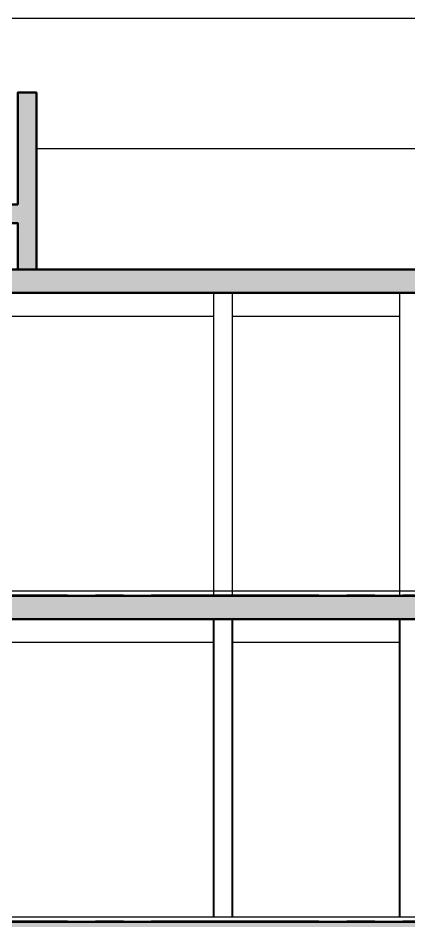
# Model space of a CAD drawing. Header units: millimetres. Extents: x 573003 to 1294762, y -9906 to 413061.
# Drawn here: x 607659 to 611857, y 151976 to 161666 of the extents above; entities that cross this region are included whole.
import ezdxf

# ---------------------------------------------------------------- set-up
doc = ezdxf.new("R2010")
doc.units = ezdxf.units.MM
doc.header["$MEASUREMENT"] = 0
doc.linetypes.add('IMPORT-CE', pattern=[135, 90, -15, 15, -15])
for name, color, linetype in [('A-ELEV-13FINE', 8, 'Continuous'), ('A-ELEV-PATT 3', 251, 'Continuous'), ('A-FLOR-STRS', 1, 'Continuous'), ('A-WALL-PATT', 251, 'Continuous')]:
    doc.layers.add(name, color=color, linetype=linetype)
for name, color, linetype, lineweight in [('KT-Net cat', 1, 'Continuous', 40), ('KT-Net cot', 2, 'Continuous', 50), ('KT-Net manh', 251, 'Continuous', 13), ('KT-Net thay', 7, 'Continuous', 25), ('KT-Net truc', 18, 'Continuous', 15)]:
    doc.layers.add(name, color=color, linetype=linetype, lineweight=lineweight)

# ---------------------------------------------------------------- blocks, each defined once
blk = doc.blocks.new('slab')
at = {"layer": 'KT-Net manh'}
h = blk.add_hatch(color=256, dxfattribs=at)
h.dxf.hatch_style = 1
h.paths.add_polyline_path([(357113.8, 241086.4), (378713.8, 241086.4), (378713.8, 240336.4), (378413.8, 240336.4), (378413.8, 240836.4), (357413.8, 240836.4), (357413.8, 240336.4), (357113.8, 240336.4)])
at = {"layer": 'A-ELEV-13FINE'}
blk.add_line((378713.8, 241136.4), (357113.8, 241136.4), dxfattribs=at)
for points in [[(357413.8, 240586.4), (366813.8, 240586.4)], [(367013.8, 240586.4), (368813.8, 240586.4)]]:
    blk.add_lwpolyline(points, dxfattribs=at)
at = {"layer": 'KT-Net cat'}
for points in [[(366813.8, 240836.4), (366813.8, 237636.4)], [(367013.8, 240836.4), (367013.8, 237636.4)], [(368813.8, 240836.4), (368813.8, 237636.4)]]:
    blk.add_lwpolyline(points, dxfattribs=at)
at = {"layer": 'KT-Net cot'}
blk.add_lwpolyline([(357113.8, 241086.4), (378713.8, 241086.4), (378713.8, 240336.4), (378413.8, 240336.4), (378413.8, 240836.4), (357413.8, 240836.4), (357413.8, 240336.4), (357113.8, 240336.4), (357113.8, 241086.4)], dxfattribs=at)

msp = doc.modelspace()

# ---------------------------------------------------------------- hatches: boundary and pattern name
at = {"layer": 'A-WALL-PATT'}
h = msp.add_hatch(color=256, dxfattribs=at)
h.dxf.hatch_style = 1
h.paths.add_polyline_path([(600752.7, 158965.8), (600752.7, 160787.7), (601002.7, 160865.8), (601002.7, 159665.8), (607656.8, 159665.8), (607656.8, 160865.8), (607856.8, 160865.8), (607856.8, 158965.8), (607656.8, 158965.8), (607656.8, 159465.8), (601002.7, 159465.8), (601002.7, 158965.8)])
h = msp.add_hatch(color=256, dxfattribs=at)
h.dxf.hatch_style = 1
h.paths.add_polyline_path([(599856.8, 158965.8), (621856.8, 158965.8), (621856.8, 158715.8), (599856.8, 158715.8)])

# ---------------------------------------------------------------- linework, layer by layer
at = {"layer": 'A-ELEV-13FINE', "elevation": 0}
for points in [[(601052.7, 158715.8), (601052.7, 158465.8), (609756.8, 158465.8)], [(609956.8, 158465.8), (611756.8, 158465.8)]]:
    msp.add_lwpolyline(points, dxfattribs=at)
at = {"layer": 'A-ELEV-PATT 3'}
msp.add_line((599931.8, 161665.8, 0), (616556.8, 161665.8, 0), dxfattribs=at)
at = {"layer": 'A-FLOR-STRS', "elevation": 0}
for points in [[(609756.8, 158715.8), (609756.8, 155465.8)], [(609956.8, 158715.8), (609956.8, 155465.8)], [(611756.8, 158715.8), (611756.8, 155465.8)]]:
    msp.add_lwpolyline(points, dxfattribs=at)
at = {"layer": 'KT-Net cot', "elevation": 0}
msp.add_lwpolyline([(600752.7, 158965.8), (600752.7, 160787.7), (601002.7, 160865.8), (601002.7, 159665.8), (607656.8, 159665.8), (607656.8, 160865.8), (607856.8, 160865.8), (607856.8, 158965.8), (607656.8, 158965.8), (607656.8, 159465.8), (601002.7, 159465.8), (601002.7, 158965.8)], close=True, dxfattribs=at)
msp.add_lwpolyline([(599856.8, 158965.8), (621856.8, 158965.8), (621856.8, 158715.8), (599856.8, 158715.8), (599856.8, 158965.8)], dxfattribs=at)
at = {"layer": 'KT-Net thay'}
msp.add_line((607856.8, 160265.8, 0), (616556.8, 160265.8, 0), dxfattribs=at)
at = {"layer": 'KT-Net truc', "linetype": 'IMPORT-CE', "ltscale": 20}
for p, q in [((573990.5, 155475.6, 0), (690764.9, 155475.6, 0)), ((573990.5, 151975.6, 0), (690764.9, 151975.6, 0))]:
    msp.add_line(p, q, dxfattribs=at)

# ---------------------------------------------------------------- block references
at = {"layer": 'A-ELEV-13FINE'}
for p in [(242942.9, -85620.6, 0), (242942.9, -89120.6, 0)]:
    msp.add_blockref('slab', p, dxfattribs=at)

doc.saveas('drawing.dxf')
